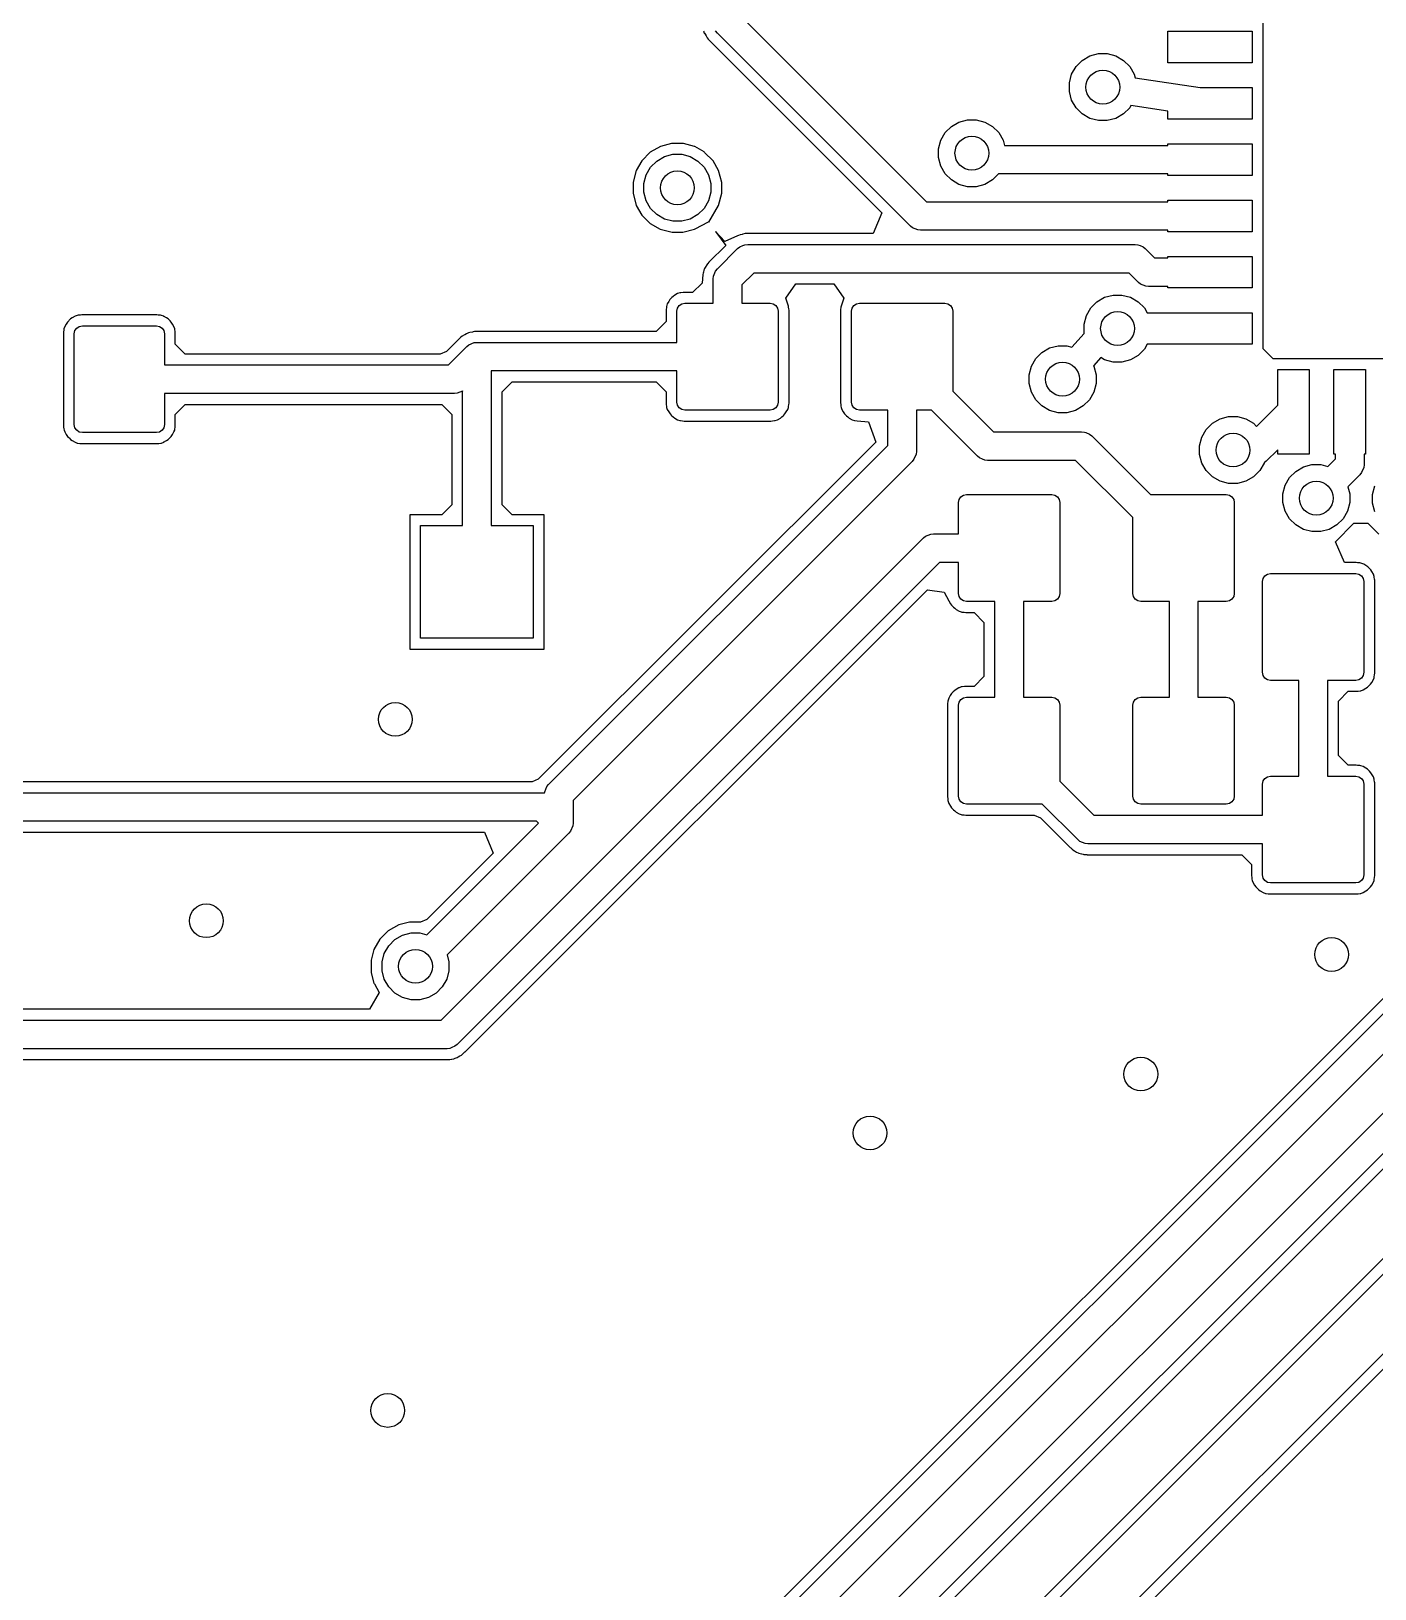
# Model space of a CAD drawing. Header units: inches. Extents: x 3.92 to 7.78, y -6.06 to -2.2.
# Drawn here: x 6.321 to 6.79, y -4.643 to -4.099 of the extents above; entities that cross this region are included whole.
import ezdxf

# ---------------------------------------------------------------- set-up
doc = ezdxf.new("R2010")
doc.units = ezdxf.units.IN
doc.header["$MEASUREMENT"] = 0
doc.layers.add('F.Cu', color=13, linetype='CONTINUOUS', true_color=0xc83434)

msp = doc.modelspace()

# ---------------------------------------------------------------- linework, layer by layer
at = {"layer": 'F.Cu', "linetype": 'CONTINUOUS'}
for p, q in [((6.75126, -4.20988), (6.75126, -4.05563)), ((6.56898, -4.09383), (6.63354, -4.15839)), ((6.55563, -4.0987), (6.55571, -4.0989)), ((6.55571, -4.0989), (6.55575, -4.09909)), ((6.55575, -4.09909), (6.55587, -4.09941)), ((6.55587, -4.09941), (6.55591, -4.09949)), ((6.55591, -4.09949), (6.55618, -4.09984)), ((6.55618, -4.09984), (6.5565, -4.10035)), ((6.5565, -4.10035), (6.55681, -4.10106)), ((6.55681, -4.10106), (6.55685, -4.1011)), ((6.55685, -4.1011), (6.55724, -4.10154)), ((6.55724, -4.10154), (6.55744, -4.10177)), ((6.55744, -4.10177), (6.55756, -4.10193)), ((6.56044, -4.09943), (6.55982, -4.09868)), ((6.62793, -4.16692), (6.56044, -4.09943)), ((6.71791, -4.10984), (6.71791, -4.09882)), ((6.71791, -4.09882), (6.74744, -4.09882)), ((6.74744, -4.09882), (6.74744, -4.10984)), ((6.55756, -4.10193), (6.61787, -4.16228)), ((6.69068, -4.10743), (6.69366, -4.10663)), ((6.69366, -4.10663), (6.69674, -4.10663)), ((6.69674, -4.10663), (6.69972, -4.10743)), ((6.68428, -4.11382), (6.68583, -4.11115)), ((6.68583, -4.11115), (6.68801, -4.10897)), ((6.68801, -4.10897), (6.69068, -4.10743)), ((6.69972, -4.10743), (6.70239, -4.10897)), ((6.70239, -4.10897), (6.70457, -4.11115)), ((6.70457, -4.11115), (6.70611, -4.11382)), ((6.74744, -4.10984), (6.71791, -4.10984)), ((6.68349, -4.1168), (6.68428, -4.11382)), ((6.68349, -4.11988), (6.68349, -4.1168)), ((6.70611, -4.11382), (6.70644, -4.11506)), ((6.70644, -4.11506), (6.72915, -4.1185)), ((6.68428, -4.12286), (6.68349, -4.11988)), ((6.68583, -4.12553), (6.68428, -4.12286)), ((6.72915, -4.1185), (6.74744, -4.1185)), ((6.74744, -4.1185), (6.74744, -4.12953)), ((6.68801, -4.12771), (6.68583, -4.12553)), ((6.69068, -4.12925), (6.68801, -4.12771)), ((6.70239, -4.12771), (6.69972, -4.12925)), ((6.70457, -4.12553), (6.70239, -4.12771)), ((6.70499, -4.1248), (6.70457, -4.12553)), ((6.71791, -4.12676), (6.70499, -4.1248)), ((6.71791, -4.12953), (6.71791, -4.12676)), ((6.6385, -4.13692), (6.64004, -4.13425)), ((6.64004, -4.13425), (6.64222, -4.13207)), ((6.64222, -4.13207), (6.64489, -4.13053)), ((6.64489, -4.13053), (6.64787, -4.12973)), ((6.64787, -4.12973), (6.65095, -4.12973)), ((6.65095, -4.12973), (6.65393, -4.13053)), ((6.65393, -4.13053), (6.6566, -4.13207)), ((6.6566, -4.13207), (6.65878, -4.13425)), ((6.65878, -4.13425), (6.66032, -4.13692)), ((6.69366, -4.13005), (6.69068, -4.12925)), ((6.69674, -4.13005), (6.69366, -4.13005)), ((6.69972, -4.12925), (6.69674, -4.13005)), ((6.74744, -4.12953), (6.71791, -4.12953)), ((6.54055, -4.13906), (6.53697, -4.1411)), ((6.54437, -4.13807), (6.54055, -4.13906)), ((6.54854, -4.13807), (6.54437, -4.13807)), ((6.55248, -4.13909), (6.54854, -4.13807)), ((6.55252, -4.13909), (6.55248, -4.13909)), ((6.55579, -4.14102), (6.55252, -4.13909)), ((6.6377, -4.1399), (6.6385, -4.13692)), ((6.6377, -4.14298), (6.6377, -4.1399)), ((6.66032, -4.13692), (6.6608, -4.1387)), ((6.6608, -4.1387), (6.71041, -4.1387)), ((6.71041, -4.1387), (6.71791, -4.1387)), ((6.71791, -4.1387), (6.71791, -4.13819)), ((6.71791, -4.13819), (6.74744, -4.13819)), ((6.74744, -4.13819), (6.74744, -4.14921)), ((6.53398, -4.14413), (6.53205, -4.14748)), ((6.53402, -4.14406), (6.53398, -4.14413)), ((6.53697, -4.1411), (6.53402, -4.14406)), ((6.53708, -4.14635), (6.53926, -4.14417)), ((6.53926, -4.14417), (6.54193, -4.14263)), ((6.54193, -4.14263), (6.54491, -4.14183)), ((6.54491, -4.14183), (6.54799, -4.14183)), ((6.54799, -4.14183), (6.55097, -4.14263)), ((6.55097, -4.14263), (6.55364, -4.14417)), ((6.55364, -4.14417), (6.55582, -4.14635)), ((6.55598, -4.14118), (6.55579, -4.14102)), ((6.55894, -4.14406), (6.55598, -4.14118)), ((6.55898, -4.14413), (6.55894, -4.14406)), ((6.56087, -4.14744), (6.55898, -4.14413)), ((6.6385, -4.14596), (6.6377, -4.14298)), ((6.53205, -4.14748), (6.53094, -4.15157)), ((6.53474, -4.152), (6.53554, -4.14902)), ((6.53554, -4.14902), (6.53708, -4.14635)), ((6.55582, -4.14635), (6.55736, -4.14902)), ((6.55736, -4.14902), (6.55816, -4.152)), ((6.56087, -4.14748), (6.56087, -4.14744)), ((6.56197, -4.15165), (6.56087, -4.14748)), ((6.64004, -4.14863), (6.6385, -4.14596)), ((6.64222, -4.15081), (6.64004, -4.14863)), ((6.64489, -4.15235), (6.64222, -4.15081)), ((6.6566, -4.15081), (6.65393, -4.15235)), ((6.65871, -4.1487), (6.6566, -4.15081)), ((6.71041, -4.1487), (6.65871, -4.1487)), ((6.71791, -4.1487), (6.71041, -4.1487)), ((6.71791, -4.14921), (6.71791, -4.1487)), ((6.74744, -4.14921), (6.71791, -4.14921)), ((6.53094, -4.15157), (6.53094, -4.15551)), ((6.53094, -4.15551), (6.53205, -4.15965)), ((6.53474, -4.15508), (6.53474, -4.152)), ((6.53554, -4.15806), (6.53474, -4.15508)), ((6.55816, -4.15508), (6.55736, -4.15806)), ((6.55816, -4.152), (6.55816, -4.15508)), ((6.56083, -4.15969), (6.56197, -4.15547)), ((6.56197, -4.15547), (6.56197, -4.15165)), ((6.64787, -4.15315), (6.64489, -4.15235)), ((6.65095, -4.15315), (6.64787, -4.15315)), ((6.65393, -4.15235), (6.65095, -4.15315)), ((6.53205, -4.15965), (6.53209, -4.15969)), ((6.53209, -4.15969), (6.53406, -4.16307)), ((6.53708, -4.16073), (6.53554, -4.15806)), ((6.53926, -4.16291), (6.53708, -4.16073)), ((6.55582, -4.16073), (6.55364, -4.16291)), ((6.55736, -4.15806), (6.55582, -4.16073)), ((6.55744, -4.16559), (6.56083, -4.15969)), ((6.63354, -4.15839), (6.71041, -4.15839)), ((6.71041, -4.15839), (6.71791, -4.15839)), ((6.71791, -4.15839), (6.71791, -4.15787)), ((6.71791, -4.15787), (6.74744, -4.15787)), ((6.74744, -4.15787), (6.74744, -4.1689)), ((6.53406, -4.16307), (6.53697, -4.16598)), ((6.53697, -4.16598), (6.54043, -4.16795)), ((6.54193, -4.16446), (6.53926, -4.16291)), ((6.54491, -4.16525), (6.54193, -4.16446)), ((6.54799, -4.16525), (6.54491, -4.16525)), ((6.55097, -4.16446), (6.54799, -4.16525)), ((6.55364, -4.16291), (6.55097, -4.16446)), ((6.55272, -4.16787), (6.55728, -4.16539)), ((6.55728, -4.16539), (6.55744, -4.16559)), ((6.61787, -4.16228), (6.61484, -4.16957)), ((6.62869, -4.16754), (6.62793, -4.16692)), ((6.54043, -4.16795), (6.54457, -4.16906)), ((6.54457, -4.16906), (6.54835, -4.16906)), ((6.54835, -4.16906), (6.55248, -4.16795)), ((6.55248, -4.16795), (6.55272, -4.16787)), ((6.56303, -4.17232), (6.5598, -4.16882)), ((6.5598, -4.16882), (6.56339, -4.17366)), ((6.56744, -4.17028), (6.56303, -4.17232)), ((6.5678, -4.1702), (6.56744, -4.17028)), ((6.56835, -4.16996), (6.5678, -4.1702)), ((6.56906, -4.16984), (6.56835, -4.16996)), ((6.56933, -4.16976), (6.56906, -4.16984)), ((6.57012, -4.16957), (6.56933, -4.16976)), ((6.61484, -4.16957), (6.57012, -4.16957)), ((6.63049, -4.16829), (6.62869, -4.16754)), ((6.63146, -4.16839), (6.63049, -4.16829)), ((6.63049, -4.16829), (6.63049, -4.16829)), ((6.71041, -4.16839), (6.63146, -4.16839)), ((6.71791, -4.16839), (6.71041, -4.16839)), ((6.71791, -4.1689), (6.71791, -4.16839)), ((6.74744, -4.1689), (6.71791, -4.1689)), ((6.56339, -4.17366), (6.5574, -4.17953)), ((6.56044, -4.18189), (6.56752, -4.17481)), ((6.56752, -4.17481), (6.56827, -4.17419)), ((6.56827, -4.17419), (6.56933, -4.17375)), ((6.56827, -4.17419), (6.56827, -4.17419)), ((6.56933, -4.17375), (6.57008, -4.17344)), ((6.57008, -4.17344), (6.57105, -4.17335)), ((6.57008, -4.17344), (6.57008, -4.17344)), ((6.57105, -4.17335), (6.70646, -4.17335)), ((6.70646, -4.17335), (6.70743, -4.17344)), ((6.70743, -4.17344), (6.70743, -4.17344)), ((6.70743, -4.17344), (6.70818, -4.17375)), ((6.70818, -4.17375), (6.70923, -4.17419)), ((6.70923, -4.17419), (6.70923, -4.17419)), ((6.70923, -4.17419), (6.70999, -4.17481)), ((6.70999, -4.17481), (6.71325, -4.17807)), ((6.71325, -4.17807), (6.71791, -4.17807)), ((6.71791, -4.17807), (6.71791, -4.17756)), ((6.71791, -4.17756), (6.74744, -4.17756)), ((6.74744, -4.17756), (6.74744, -4.18858)), ((6.55547, -4.18343), (6.55531, -4.1839)), ((6.55555, -4.18303), (6.55547, -4.18343)), ((6.55567, -4.18236), (6.55555, -4.18303)), ((6.55583, -4.18209), (6.55567, -4.18236)), ((6.55598, -4.18177), (6.55583, -4.18209)), ((6.55614, -4.18138), (6.55598, -4.18177)), ((6.55673, -4.18047), (6.55614, -4.18138)), ((6.55693, -4.18016), (6.55673, -4.18047)), ((6.55705, -4.17996), (6.55693, -4.18016)), ((6.5574, -4.17953), (6.55705, -4.17996)), ((6.55907, -4.18445), (6.55982, -4.18264)), ((6.55982, -4.18264), (6.56044, -4.18189)), ((6.55982, -4.18264), (6.55982, -4.18264)), ((6.57312, -4.18335), (6.56898, -4.18749)), ((6.70439, -4.18335), (6.57312, -4.18335)), ((6.70765, -4.18661), (6.70439, -4.18335)), ((6.55516, -4.18685), (6.55173, -4.19012)), ((6.55531, -4.1839), (6.55516, -4.18685)), ((6.55898, -4.18542), (6.55907, -4.18445)), ((6.55898, -4.1939), (6.55898, -4.18542)), ((6.56898, -4.18749), (6.56898, -4.1939)), ((6.58433, -4.19209), (6.58787, -4.18717)), ((6.58787, -4.18717), (6.6011, -4.18717)), ((6.6011, -4.18717), (6.60465, -4.19209)), ((6.7084, -4.18723), (6.70765, -4.18661)), ((6.71021, -4.18797), (6.7084, -4.18723)), ((6.71118, -4.18807), (6.71021, -4.18797)), ((6.71021, -4.18797), (6.71021, -4.18797)), ((6.71791, -4.18807), (6.71118, -4.18807)), ((6.71791, -4.18858), (6.71791, -4.18807)), ((6.74744, -4.18858), (6.71791, -4.18858)), ((6.54291, -4.19417), (6.54264, -4.195)), ((6.54343, -4.19331), (6.54291, -4.19417)), ((6.54386, -4.19264), (6.54343, -4.19331)), ((6.54429, -4.19217), (6.54386, -4.19264)), ((6.54453, -4.19193), (6.54429, -4.19217)), ((6.54496, -4.19154), (6.54453, -4.19193)), ((6.54551, -4.19114), (6.54496, -4.19154)), ((6.54654, -4.19055), (6.54551, -4.19114)), ((6.54728, -4.19028), (6.54654, -4.19055)), ((6.54708, -4.19472), (6.54799, -4.19411)), ((6.5476, -4.19024), (6.54728, -4.19028)), ((6.54843, -4.19016), (6.5476, -4.19024)), ((6.54799, -4.19411), (6.54906, -4.1939)), ((6.5489, -4.19012), (6.54843, -4.19016)), ((6.55173, -4.19012), (6.5489, -4.19012)), ((6.54906, -4.1939), (6.55898, -4.1939)), ((6.56898, -4.1939), (6.57889, -4.1939)), ((6.57889, -4.1939), (6.57996, -4.19411)), ((6.57996, -4.19411), (6.58087, -4.19472)), ((6.58531, -4.19496), (6.58433, -4.19209)), ((6.60465, -4.19209), (6.60366, -4.19496)), ((6.6081, -4.19472), (6.60901, -4.19411)), ((6.60901, -4.19411), (6.61009, -4.1939)), ((6.61009, -4.1939), (6.63991, -4.1939)), ((6.63991, -4.1939), (6.64099, -4.19411)), ((6.64099, -4.19411), (6.6419, -4.19472)), ((6.69096, -4.19557), (6.69314, -4.19339)), ((6.69314, -4.19339), (6.69581, -4.19184)), ((6.69581, -4.19184), (6.69879, -4.19105)), ((6.69879, -4.19105), (6.70188, -4.19105)), ((6.70188, -4.19105), (6.70485, -4.19184)), ((6.70485, -4.19184), (6.70752, -4.19339)), ((6.70752, -4.19339), (6.7097, -4.19557)), ((6.33386, -4.19984), (6.33366, -4.20004)), ((6.33433, -4.19941), (6.33386, -4.19984)), ((6.33488, -4.19902), (6.33433, -4.19941)), ((6.33591, -4.19843), (6.33488, -4.19902)), ((6.33665, -4.19815), (6.33591, -4.19843)), ((6.33697, -4.19811), (6.33665, -4.19815)), ((6.3378, -4.19803), (6.33697, -4.19811)), ((6.33827, -4.19799), (6.3378, -4.19803)), ((6.36449, -4.19799), (6.33827, -4.19799)), ((6.36496, -4.19803), (6.36449, -4.19799)), ((6.36579, -4.19811), (6.36496, -4.19803)), ((6.3661, -4.19815), (6.36579, -4.19811)), ((6.36689, -4.19843), (6.3661, -4.19815)), ((6.36787, -4.19902), (6.36685, -4.19843)), ((6.36685, -4.19843), (6.36689, -4.19843)), ((6.36843, -4.19941), (6.36787, -4.19902)), ((6.3689, -4.19984), (6.36843, -4.19941)), ((6.36909, -4.20004), (6.3689, -4.19984)), ((6.5426, -4.19524), (6.54248, -4.19622)), ((6.54248, -4.19622), (6.54248, -4.20035)), ((6.54264, -4.195), (6.5426, -4.19524)), ((6.54626, -4.1967), (6.54647, -4.19563)), ((6.54626, -4.2076), (6.54626, -4.1967)), ((6.54647, -4.19563), (6.54708, -4.19472)), ((6.58087, -4.19472), (6.58148, -4.19563)), ((6.58148, -4.19563), (6.58169, -4.1967)), ((6.58169, -4.1967), (6.58169, -4.2285)), ((6.58535, -4.19524), (6.58531, -4.19496)), ((6.58543, -4.19587), (6.58535, -4.19524)), ((6.58551, -4.1963), (6.58543, -4.19587)), ((6.58551, -4.22886), (6.58551, -4.1963)), ((6.60362, -4.19524), (6.6035, -4.19622)), ((6.6035, -4.19622), (6.6035, -4.22866)), ((6.60366, -4.19496), (6.60362, -4.19524)), ((6.60728, -4.1967), (6.6075, -4.19563)), ((6.60728, -4.2285), (6.60728, -4.1967)), ((6.6075, -4.19563), (6.6081, -4.19472)), ((6.6419, -4.19472), (6.6425, -4.19563)), ((6.6425, -4.19563), (6.64272, -4.1967)), ((6.64272, -4.1967), (6.64272, -4.22462)), ((6.68862, -4.20121), (6.68942, -4.19824)), ((6.68942, -4.19824), (6.69096, -4.19557)), ((6.7097, -4.19557), (6.71067, -4.19724)), ((6.71067, -4.19724), (6.73268, -4.19724)), ((6.73268, -4.19724), (6.74744, -4.19724)), ((6.74744, -4.19724), (6.74744, -4.20827)), ((6.33197, -4.20311), (6.33185, -4.20409)), ((6.33185, -4.20409), (6.33185, -4.23654)), ((6.33201, -4.20287), (6.33197, -4.20311)), ((6.33228, -4.20205), (6.33201, -4.20287)), ((6.33276, -4.20122), (6.33228, -4.20205)), ((6.33323, -4.20051), (6.33276, -4.20122)), ((6.33366, -4.20004), (6.33323, -4.20051)), ((6.33563, -4.20457), (6.33584, -4.2035)), ((6.33563, -4.23637), (6.33563, -4.20457)), ((6.33584, -4.2035), (6.33645, -4.20259)), ((6.33645, -4.20259), (6.33736, -4.20199)), ((6.33736, -4.20199), (6.33843, -4.20177)), ((6.33843, -4.20177), (6.36432, -4.20177)), ((6.36432, -4.20177), (6.3654, -4.20199)), ((6.3654, -4.20199), (6.3663, -4.20259)), ((6.3663, -4.20259), (6.36691, -4.2035)), ((6.36691, -4.2035), (6.36713, -4.20457)), ((6.36713, -4.20457), (6.36713, -4.21547)), ((6.36953, -4.20051), (6.36909, -4.20004)), ((6.37, -4.20122), (6.36953, -4.20051)), ((6.37047, -4.20205), (6.37, -4.20122)), ((6.37075, -4.20287), (6.37047, -4.20205)), ((6.37079, -4.20311), (6.37075, -4.20287)), ((6.37087, -4.20374), (6.37079, -4.20311)), ((6.37094, -4.20417), (6.37087, -4.20374)), ((6.37094, -4.20823), (6.37094, -4.20417)), ((6.47146, -4.20528), (6.47118, -4.20547)), ((6.47157, -4.2052), (6.47146, -4.20528)), ((6.4722, -4.20492), (6.47157, -4.2052)), ((6.47268, -4.20461), (6.4722, -4.20492)), ((6.47323, -4.20437), (6.47268, -4.20461)), ((6.47343, -4.20429), (6.47323, -4.20437)), ((6.4739, -4.20409), (6.47343, -4.20429)), ((6.4748, -4.20398), (6.4739, -4.20409)), ((6.47508, -4.2039), (6.4748, -4.20398)), ((6.47547, -4.20382), (6.47508, -4.2039)), ((6.4761, -4.20382), (6.47547, -4.20382)), ((6.47661, -4.20374), (6.4761, -4.20382)), ((6.47669, -4.20378), (6.47661, -4.20374)), ((6.47728, -4.20382), (6.47669, -4.20378)), ((6.53902, -4.20382), (6.47728, -4.20382)), ((6.54248, -4.20035), (6.53902, -4.20382)), ((6.6844, -4.20923), (6.68866, -4.20444)), ((6.68862, -4.2043), (6.68862, -4.20121)), ((6.68866, -4.20444), (6.68862, -4.2043)), ((6.37441, -4.21169), (6.37094, -4.20823)), ((6.47028, -4.20622), (6.46571, -4.21079)), ((6.46643, -4.21547), (6.47284, -4.20906)), ((6.47051, -4.20606), (6.47028, -4.20622)), ((6.47079, -4.20583), (6.47051, -4.20606)), ((6.47118, -4.20547), (6.47079, -4.20583)), ((6.47284, -4.20906), (6.4736, -4.20844)), ((6.4736, -4.20844), (6.4754, -4.20769)), ((6.4754, -4.20769), (6.47638, -4.2076)), ((6.4754, -4.20769), (6.4754, -4.20769)), ((6.47638, -4.2076), (6.53876, -4.2076)), ((6.53876, -4.2076), (6.54626, -4.2076)), ((6.67391, -4.2111), (6.67658, -4.20956)), ((6.67658, -4.20956), (6.67956, -4.20876)), ((6.67956, -4.20876), (6.68264, -4.20876)), ((6.68264, -4.20876), (6.6844, -4.20923)), ((6.7097, -4.20995), (6.70752, -4.21213)), ((6.71067, -4.20827), (6.7097, -4.20995)), ((6.71791, -4.20827), (6.71067, -4.20827)), ((6.74744, -4.20827), (6.71791, -4.20827)), ((6.75472, -4.21335), (6.75126, -4.20988)), ((6.36713, -4.21547), (6.37463, -4.21547)), ((6.46354, -4.21169), (6.37441, -4.21169)), ((6.37463, -4.21547), (6.46643, -4.21547)), ((6.46571, -4.21079), (6.46354, -4.21169)), ((6.66939, -4.21893), (6.67019, -4.21595)), ((6.67019, -4.21595), (6.67173, -4.21328)), ((6.67173, -4.21328), (6.67391, -4.2111)), ((6.69451, -4.21291), (6.69193, -4.21581)), ((6.69193, -4.21581), (6.69201, -4.21595)), ((6.69201, -4.21595), (6.69281, -4.21893)), ((6.69581, -4.21367), (6.69451, -4.21291)), ((6.69879, -4.21447), (6.69581, -4.21367)), ((6.70188, -4.21447), (6.69879, -4.21447)), ((6.70485, -4.21367), (6.70188, -4.21447)), ((6.70752, -4.21213), (6.70485, -4.21367)), ((6.88925, -4.21335), (6.75472, -4.21335)), ((6.53876, -4.2176), (6.48138, -4.2176)), ((6.48138, -4.2176), (6.48138, -4.26415)), ((6.4852, -4.22488), (6.48866, -4.22142)), ((6.48866, -4.22142), (6.53902, -4.22142)), ((6.54626, -4.2176), (6.53876, -4.2176)), ((6.53902, -4.22142), (6.54248, -4.22488)), ((6.54626, -4.2285), (6.54626, -4.2176)), ((6.66939, -4.22201), (6.66939, -4.21893)), ((6.69281, -4.21893), (6.69281, -4.22201)), ((6.7563, -4.22961), (6.7563, -4.21713)), ((6.7563, -4.21713), (6.76732, -4.21713)), ((6.76732, -4.21713), (6.76732, -4.24665)), ((6.77598, -4.24665), (6.77598, -4.21713)), ((6.77598, -4.21713), (6.78701, -4.21713)), ((6.78701, -4.21713), (6.78701, -4.24665)), ((6.37463, -4.22547), (6.36713, -4.22547)), ((6.36713, -4.22547), (6.36713, -4.23637)), ((6.4685, -4.22547), (6.37463, -4.22547)), ((6.46948, -4.22538), (6.4685, -4.22547)), ((6.47041, -4.22499), (6.46948, -4.22538)), ((6.46948, -4.22538), (6.46948, -4.22538)), ((6.47128, -4.22463), (6.47041, -4.22499)), ((6.47138, -4.22455), (6.47128, -4.22463)), ((6.47128, -4.22463), (6.47128, -4.22463)), ((6.47138, -4.26415), (6.47138, -4.22455)), ((6.4852, -4.26441), (6.4852, -4.22488)), ((6.54248, -4.22488), (6.54248, -4.22866)), ((6.64272, -4.22462), (6.65694, -4.23885)), ((6.67019, -4.22499), (6.66939, -4.22201)), ((6.67173, -4.22766), (6.67019, -4.22499)), ((6.69201, -4.22499), (6.69047, -4.22766)), ((6.69281, -4.22201), (6.69201, -4.22499)), ((6.37094, -4.23276), (6.37441, -4.22929)), ((6.37441, -4.22929), (6.46413, -4.22929)), ((6.46413, -4.22929), (6.4676, -4.23276)), ((6.54248, -4.22866), (6.54252, -4.22941)), ((6.54252, -4.22941), (6.5426, -4.22996)), ((6.5426, -4.22996), (6.54268, -4.23039)), ((6.54268, -4.23039), (6.54291, -4.23102)), ((6.54291, -4.23102), (6.54343, -4.23193)), ((6.54343, -4.23193), (6.5439, -4.2326)), ((6.54647, -4.22957), (6.54626, -4.2285)), ((6.54708, -4.23048), (6.54647, -4.22957)), ((6.54799, -4.23109), (6.54708, -4.23048)), ((6.54906, -4.2313), (6.54799, -4.23109)), ((6.57889, -4.2313), (6.54906, -4.2313)), ((6.57996, -4.23109), (6.57889, -4.2313)), ((6.58087, -4.23048), (6.57996, -4.23109)), ((6.58148, -4.22957), (6.58087, -4.23048)), ((6.58169, -4.2285), (6.58148, -4.22957)), ((6.58406, -4.2326), (6.58453, -4.23193)), ((6.58453, -4.23193), (6.58504, -4.23102)), ((6.58504, -4.23102), (6.58528, -4.23039)), ((6.58528, -4.23039), (6.58535, -4.23004)), ((6.58535, -4.23004), (6.58543, -4.22933)), ((6.58543, -4.22933), (6.58551, -4.22886)), ((6.6035, -4.22866), (6.60354, -4.22941)), ((6.60354, -4.22941), (6.60362, -4.22996)), ((6.60362, -4.22996), (6.6037, -4.23039)), ((6.6037, -4.23039), (6.60394, -4.23102)), ((6.60394, -4.23102), (6.60445, -4.23193)), ((6.60445, -4.23193), (6.60492, -4.2326)), ((6.6075, -4.22957), (6.60728, -4.2285)), ((6.6081, -4.23048), (6.6075, -4.22957)), ((6.60901, -4.23109), (6.6081, -4.23048)), ((6.61009, -4.2313), (6.60901, -4.23109)), ((6.62, -4.2313), (6.61009, -4.2313)), ((6.62, -4.24363), (6.62, -4.2313)), ((6.63525, -4.2313), (6.63, -4.2313)), ((6.63, -4.2313), (6.63, -4.2457)), ((6.65134, -4.24739), (6.63525, -4.2313)), ((6.67391, -4.22984), (6.67173, -4.22766)), ((6.67658, -4.23138), (6.67391, -4.22984)), ((6.67956, -4.23218), (6.67658, -4.23138)), ((6.68264, -4.23218), (6.67956, -4.23218)), ((6.68562, -4.23138), (6.68264, -4.23218)), ((6.68829, -4.22984), (6.68562, -4.23138)), ((6.69047, -4.22766), (6.68829, -4.22984)), ((6.74895, -4.23696), (6.7563, -4.22961)), ((6.33185, -4.23654), (6.33189, -4.23728)), ((6.33189, -4.23728), (6.33197, -4.23783)), ((6.33197, -4.23783), (6.33205, -4.23827)), ((6.33584, -4.23744), (6.33563, -4.23637)), ((6.33645, -4.23835), (6.33584, -4.23744)), ((6.36691, -4.23744), (6.3663, -4.23835)), ((6.36713, -4.23637), (6.36691, -4.23744)), ((6.37071, -4.23827), (6.37079, -4.23791)), ((6.37079, -4.23791), (6.37087, -4.2372)), ((6.37087, -4.2372), (6.37094, -4.23669)), ((6.37094, -4.23669), (6.37094, -4.23276)), ((6.4676, -4.23276), (6.4676, -4.26441)), ((6.5439, -4.2326), (6.54429, -4.23303)), ((6.54429, -4.23303), (6.54453, -4.23327)), ((6.54453, -4.23327), (6.54496, -4.23366)), ((6.54496, -4.23366), (6.54551, -4.23406)), ((6.54551, -4.23406), (6.54654, -4.23465)), ((6.54654, -4.23465), (6.54728, -4.23492)), ((6.54728, -4.23492), (6.54752, -4.23496)), ((6.54752, -4.23496), (6.54823, -4.23504)), ((6.54823, -4.23504), (6.54886, -4.23512)), ((6.54886, -4.23512), (6.57909, -4.23512)), ((6.57909, -4.23512), (6.57972, -4.23504)), ((6.57972, -4.23504), (6.58043, -4.23496)), ((6.58043, -4.23496), (6.58067, -4.23492)), ((6.58067, -4.23492), (6.58146, -4.23465)), ((6.58142, -4.23465), (6.58244, -4.23406)), ((6.58146, -4.23465), (6.58142, -4.23465)), ((6.58244, -4.23406), (6.58299, -4.23366)), ((6.58299, -4.23366), (6.58343, -4.23327)), ((6.58343, -4.23327), (6.58366, -4.23303)), ((6.58366, -4.23303), (6.58406, -4.2326)), ((6.60492, -4.2326), (6.60531, -4.23303)), ((6.60531, -4.23303), (6.60555, -4.23327)), ((6.60555, -4.23327), (6.60598, -4.23366)), ((6.60598, -4.23366), (6.60654, -4.23406)), ((6.60654, -4.23406), (6.60756, -4.23465)), ((6.60756, -4.23465), (6.60831, -4.23492)), ((6.60831, -4.23492), (6.60854, -4.23496)), ((6.60854, -4.23496), (6.60925, -4.23504)), ((6.60925, -4.23504), (6.60925, -4.23508)), ((6.60925, -4.23508), (6.61323, -4.23535)), ((6.61323, -4.23535), (6.61583, -4.24244)), ((6.73132, -4.23807), (6.7335, -4.23589)), ((6.7335, -4.23589), (6.73617, -4.23435)), ((6.73617, -4.23435), (6.73915, -4.23355)), ((6.73915, -4.23355), (6.74223, -4.23355)), ((6.74223, -4.23355), (6.74521, -4.23435)), ((6.74521, -4.23435), (6.74788, -4.23589)), ((6.74788, -4.23589), (6.74895, -4.23696)), ((6.33205, -4.23827), (6.33228, -4.2389)), ((6.33228, -4.2389), (6.33283, -4.23984)), ((6.33283, -4.23984), (6.33327, -4.24047)), ((6.33327, -4.24047), (6.33366, -4.24091)), ((6.33366, -4.24091), (6.3339, -4.24114)), ((6.3339, -4.24114), (6.33433, -4.24154)), ((6.33433, -4.24154), (6.33488, -4.24193)), ((6.33488, -4.24193), (6.33591, -4.24252)), ((6.33591, -4.24252), (6.33665, -4.2428)), ((6.33736, -4.23896), (6.33645, -4.23835)), ((6.33665, -4.2428), (6.33689, -4.24283)), ((6.33689, -4.24283), (6.3376, -4.24291)), ((6.33843, -4.23917), (6.33736, -4.23896)), ((6.3376, -4.24291), (6.33823, -4.24299)), ((6.33823, -4.24299), (6.36453, -4.24299)), ((6.36432, -4.23917), (6.33843, -4.23917)), ((6.3654, -4.23896), (6.36432, -4.23917)), ((6.36453, -4.24299), (6.36516, -4.24291)), ((6.36516, -4.24291), (6.36587, -4.24283)), ((6.3663, -4.23835), (6.3654, -4.23896)), ((6.36587, -4.24283), (6.3661, -4.2428)), ((6.3661, -4.2428), (6.36689, -4.24252)), ((6.36685, -4.24252), (6.36787, -4.24193)), ((6.36689, -4.24252), (6.36685, -4.24252)), ((6.36787, -4.24193), (6.36843, -4.24154)), ((6.36843, -4.24154), (6.36886, -4.24114)), ((6.36886, -4.24114), (6.36909, -4.24091)), ((6.36909, -4.24091), (6.36949, -4.24047)), ((6.36949, -4.24047), (6.36992, -4.23984)), ((6.36992, -4.23984), (6.37047, -4.2389)), ((6.37047, -4.2389), (6.37071, -4.23827)), ((6.61583, -4.24244), (6.4978, -4.36039)), ((6.65694, -4.23885), (6.68775, -4.23885)), ((6.68775, -4.23885), (6.68872, -4.23895)), ((6.68872, -4.23895), (6.68872, -4.23895)), ((6.68872, -4.23895), (6.68927, -4.23917)), ((6.68927, -4.23917), (6.69053, -4.23969)), ((6.69053, -4.23969), (6.69053, -4.23969)), ((6.69053, -4.23969), (6.69128, -4.24031)), ((6.69128, -4.24031), (6.7118, -4.26083)), ((6.72898, -4.24372), (6.72978, -4.24074)), ((6.72978, -4.24074), (6.73132, -4.23807)), ((6.50143, -4.36219), (6.62, -4.24363)), ((6.62916, -4.24847), (6.62854, -4.24923)), ((6.6299, -4.24667), (6.62916, -4.24847)), ((6.62916, -4.24847), (6.62916, -4.24847)), ((6.63, -4.2457), (6.6299, -4.24667)), ((6.6521, -4.24801), (6.65134, -4.24739)), ((6.65306, -4.24841), (6.6521, -4.24801)), ((6.6521, -4.24801), (6.6521, -4.24801)), ((6.6521, -4.24801), (6.6521, -4.24801)), ((6.6521, -4.24801), (6.6521, -4.24801)), ((6.6539, -4.24875), (6.65306, -4.24841)), ((6.65487, -4.24885), (6.6539, -4.24875)), ((6.6539, -4.24875), (6.6539, -4.24875)), ((6.6539, -4.24875), (6.6539, -4.24875)), ((6.6539, -4.24875), (6.6539, -4.24875)), ((6.68568, -4.24885), (6.65487, -4.24885)), ((6.70571, -4.26888), (6.68568, -4.24885)), ((6.72898, -4.24681), (6.72898, -4.24372)), ((6.72978, -4.24978), (6.72898, -4.24681)), ((6.7563, -4.2452), (6.75233, -4.24916)), ((6.7563, -4.24665), (6.7563, -4.2452)), ((6.76732, -4.24665), (6.7563, -4.24665)), ((6.77378, -4.25101), (6.7765, -4.2483)), ((6.7765, -4.24665), (6.77598, -4.24665)), ((6.7765, -4.2483), (6.7765, -4.24665)), ((6.78701, -4.24665), (6.7865, -4.24665)), ((6.7865, -4.24665), (6.7865, -4.25037)), ((6.62854, -4.24923), (6.50997, -4.3678)), ((6.73132, -4.25245), (6.72978, -4.24978)), ((6.7335, -4.25463), (6.73132, -4.25245)), ((6.75006, -4.25245), (6.74788, -4.25463)), ((6.7516, -4.24978), (6.75006, -4.25245)), ((6.75161, -4.24976), (6.7516, -4.24978)), ((6.75233, -4.24916), (6.75161, -4.24976)), ((6.76043, -4.25488), (6.76261, -4.2527)), ((6.76261, -4.2527), (6.76528, -4.25115)), ((6.76528, -4.25115), (6.76826, -4.25036)), ((6.76826, -4.25036), (6.77134, -4.25036)), ((6.77134, -4.25036), (6.77378, -4.25101)), ((6.78503, -4.25391), (6.78085, -4.25808)), ((6.78565, -4.25315), (6.78503, -4.25391)), ((6.7864, -4.25135), (6.78565, -4.25315)), ((6.7865, -4.25037), (6.7864, -4.25135)), ((6.7864, -4.25135), (6.7864, -4.25135)), ((6.73617, -4.25618), (6.7335, -4.25463)), ((6.73915, -4.25697), (6.73617, -4.25618)), ((6.74223, -4.25697), (6.73915, -4.25697)), ((6.74521, -4.25618), (6.74223, -4.25697)), ((6.74788, -4.25463), (6.74521, -4.25618)), ((6.75809, -4.26053), (6.75889, -4.25755)), ((6.75889, -4.25755), (6.76043, -4.25488)), ((6.78085, -4.25808), (6.78151, -4.26053)), ((6.7895, -4.26075), (6.7903, -4.25778)), ((6.4676, -4.26441), (6.46413, -4.26787)), ((6.47138, -4.27165), (6.47138, -4.26415)), ((6.48138, -4.26415), (6.48138, -4.27165)), ((6.48866, -4.26787), (6.4852, -4.26441)), ((6.64469, -4.26363), (6.6449, -4.26256)), ((6.64469, -4.27453), (6.64469, -4.26363)), ((6.6449, -4.26256), (6.64551, -4.26165)), ((6.64551, -4.26165), (6.64642, -4.26104)), ((6.64642, -4.26104), (6.64749, -4.26083)), ((6.64749, -4.26083), (6.67731, -4.26083)), ((6.67731, -4.26083), (6.67839, -4.26104)), ((6.67839, -4.26104), (6.6793, -4.26165)), ((6.6793, -4.26165), (6.6799, -4.26256)), ((6.6799, -4.26256), (6.68012, -4.26363)), ((6.68012, -4.26363), (6.68012, -4.29543)), ((6.7118, -4.26083), (6.73834, -4.26083)), ((6.73834, -4.26083), (6.73941, -4.26104)), ((6.73941, -4.26104), (6.74032, -4.26165)), ((6.74032, -4.26165), (6.74093, -4.26256)), ((6.74093, -4.26256), (6.74114, -4.26363)), ((6.74114, -4.26363), (6.74114, -4.29543)), ((6.75809, -4.26361), (6.75809, -4.26053)), ((6.75889, -4.26659), (6.75809, -4.26361)), ((6.78151, -4.26361), (6.78071, -4.26659)), ((6.78151, -4.26053), (6.78151, -4.26361)), ((6.7895, -4.26384), (6.7895, -4.26075)), ((6.7903, -4.26682), (6.7895, -4.26384)), ((6.46413, -4.26787), (6.45291, -4.26787)), ((6.45291, -4.26787), (6.45291, -4.31484)), ((6.49988, -4.26787), (6.48866, -4.26787)), ((6.49988, -4.31484), (6.49988, -4.26787)), ((6.70571, -4.29543), (6.70571, -4.26888)), ((6.76043, -4.26926), (6.75889, -4.26659)), ((6.76261, -4.27144), (6.76043, -4.26926)), ((6.77917, -4.26926), (6.77699, -4.27144)), ((6.78071, -4.26659), (6.77917, -4.26926)), ((6.45669, -4.31102), (6.45669, -4.27165)), ((6.45669, -4.27165), (6.47138, -4.27165)), ((6.46385, -4.44461), (6.63246, -4.27599)), ((6.48138, -4.27165), (6.49606, -4.27165)), ((6.49606, -4.27165), (6.49606, -4.31102)), ((6.63246, -4.27599), (6.63322, -4.27537)), ((6.63322, -4.27537), (6.63502, -4.27462)), ((6.63502, -4.27462), (6.636, -4.27453)), ((6.63502, -4.27462), (6.63502, -4.27462)), ((6.636, -4.27453), (6.64469, -4.27453)), ((6.76528, -4.27298), (6.76261, -4.27144)), ((6.76826, -4.27378), (6.76528, -4.27298)), ((6.77134, -4.27378), (6.76826, -4.27378)), ((6.77432, -4.27298), (6.77134, -4.27378)), ((6.77699, -4.27144), (6.77432, -4.27298)), ((6.77657, -4.27736), (6.78295, -4.27087)), ((6.78295, -4.27087), (6.78787, -4.27087)), ((6.78787, -4.27087), (6.79165, -4.27465)), ((6.77961, -4.28461), (6.77657, -4.27736)), ((6.63807, -4.28453), (6.46945, -4.45314)), ((6.64469, -4.28453), (6.63807, -4.28453)), ((6.64469, -4.29543), (6.64469, -4.28453)), ((6.78378, -4.28461), (6.77961, -4.28461)), ((6.78425, -4.28465), (6.78378, -4.28461)), ((6.78508, -4.28472), (6.78425, -4.28465)), ((6.78638, -4.28516), (6.78508, -4.28472)), ((6.78783, -4.2861), (6.78638, -4.28516)), ((6.78839, -4.28665), (6.78783, -4.2861)), ((6.78882, -4.28713), (6.78839, -4.28665)), ((6.75098, -4.29119), (6.7512, -4.29012)), ((6.75098, -4.32298), (6.75098, -4.29119)), ((6.7512, -4.29012), (6.75181, -4.28921)), ((6.75181, -4.28921), (6.75271, -4.2886)), ((6.75271, -4.2886), (6.75379, -4.28839)), ((6.75379, -4.28839), (6.78361, -4.28839)), ((6.78361, -4.28839), (6.78469, -4.2886)), ((6.78469, -4.2886), (6.7856, -4.28921)), ((6.7856, -4.28921), (6.7862, -4.29012)), ((6.7862, -4.29012), (6.78642, -4.29119)), ((6.78642, -4.29119), (6.78642, -4.32298)), ((6.78925, -4.28776), (6.78882, -4.28713)), ((6.78976, -4.28866), (6.78925, -4.28776)), ((6.79004, -4.28945), (6.78976, -4.28866)), ((6.79008, -4.28972), (6.79004, -4.28945)), ((6.79016, -4.29035), (6.79008, -4.28972)), ((6.79024, -4.29079), (6.79016, -4.29035)), ((6.79024, -4.32323), (6.79024, -4.29079)), ((6.47228, -4.45567), (6.63386, -4.29413)), ((6.63386, -4.29413), (6.63972, -4.295)), ((6.63972, -4.295), (6.64134, -4.29795)), ((6.6449, -4.2965), (6.64469, -4.29543)), ((6.64551, -4.29741), (6.6449, -4.2965)), ((6.64642, -4.29801), (6.64551, -4.29741)), ((6.6793, -4.29741), (6.67839, -4.29801)), ((6.6799, -4.2965), (6.6793, -4.29741)), ((6.68012, -4.29543), (6.6799, -4.2965)), ((6.70592, -4.2965), (6.70571, -4.29543)), ((6.70653, -4.29741), (6.70592, -4.2965)), ((6.70744, -4.29801), (6.70653, -4.29741)), ((6.74032, -4.29741), (6.73941, -4.29801)), ((6.74093, -4.2965), (6.74032, -4.29741)), ((6.74114, -4.29543), (6.74093, -4.2965)), ((6.64134, -4.29795), (6.64193, -4.29898)), ((6.64193, -4.29898), (6.64232, -4.29953)), ((6.64232, -4.29953), (6.64272, -4.29996)), ((6.64272, -4.29996), (6.64295, -4.3002)), ((6.64295, -4.3002), (6.64339, -4.30059)), ((6.64339, -4.30059), (6.64394, -4.30098)), ((6.64394, -4.30098), (6.64496, -4.30157)), ((6.64496, -4.30157), (6.64571, -4.30185)), ((6.64571, -4.30185), (6.64594, -4.30189)), ((6.64594, -4.30189), (6.64665, -4.30197)), ((6.64749, -4.29823), (6.64642, -4.29801)), ((6.64665, -4.30197), (6.64728, -4.30205)), ((6.64728, -4.30205), (6.65016, -4.30205)), ((6.6574, -4.29823), (6.64749, -4.29823)), ((6.65016, -4.30205), (6.65362, -4.30551)), ((6.6574, -4.30573), (6.6574, -4.29823)), ((6.67731, -4.29823), (6.6674, -4.29823)), ((6.6674, -4.29823), (6.6674, -4.30573)), ((6.67839, -4.29801), (6.67731, -4.29823)), ((6.70851, -4.29823), (6.70744, -4.29801)), ((6.71843, -4.29823), (6.70851, -4.29823)), ((6.71843, -4.30573), (6.71843, -4.29823)), ((6.73834, -4.29823), (6.72843, -4.29823)), ((6.72843, -4.29823), (6.72843, -4.30573)), ((6.73941, -4.29801), (6.73834, -4.29823)), ((6.65362, -4.30551), (6.65362, -4.32445)), ((6.6574, -4.32419), (6.6574, -4.30573)), ((6.6674, -4.30573), (6.6674, -4.32419)), ((6.71843, -4.32419), (6.71843, -4.30573)), ((6.72843, -4.30573), (6.72843, -4.32419)), ((6.49606, -4.31102), (6.45669, -4.31102)), ((6.45291, -4.31484), (6.49988, -4.31484)), ((6.65362, -4.32445), (6.65016, -4.32791)), ((6.6574, -4.33169), (6.6574, -4.32419)), ((6.6674, -4.32419), (6.6674, -4.33169)), ((6.71843, -4.33169), (6.71843, -4.32419)), ((6.72843, -4.32419), (6.72843, -4.33169)), ((6.7512, -4.32406), (6.75098, -4.32298)), ((6.75181, -4.32497), (6.7512, -4.32406)), ((6.75271, -4.32557), (6.75181, -4.32497)), ((6.7856, -4.32497), (6.78469, -4.32557)), ((6.7862, -4.32406), (6.7856, -4.32497)), ((6.78642, -4.32298), (6.7862, -4.32406)), ((6.78976, -4.32551), (6.79, -4.32488)), ((6.79, -4.32488), (6.79008, -4.32453)), ((6.79008, -4.32453), (6.79016, -4.32382)), ((6.79016, -4.32382), (6.79024, -4.32323)), ((6.64228, -4.33043), (6.64185, -4.33106)), ((6.64272, -4.32996), (6.64228, -4.33043)), ((6.64291, -4.32976), (6.64272, -4.32996)), ((6.64339, -4.32933), (6.64291, -4.32976)), ((6.64394, -4.32894), (6.64339, -4.32933)), ((6.64488, -4.32839), (6.64394, -4.32894)), ((6.64492, -4.32835), (6.64488, -4.32839)), ((6.64571, -4.32807), (6.64492, -4.32835)), ((6.64602, -4.32803), (6.64571, -4.32807)), ((6.64685, -4.32795), (6.64602, -4.32803)), ((6.64732, -4.32791), (6.64685, -4.32795)), ((6.65016, -4.32791), (6.64732, -4.32791)), ((6.75379, -4.32579), (6.75271, -4.32557)), ((6.7637, -4.32579), (6.75379, -4.32579)), ((6.7637, -4.33329), (6.7637, -4.32579)), ((6.78361, -4.32579), (6.7737, -4.32579)), ((6.7737, -4.32579), (6.7737, -4.33329)), ((6.77752, -4.33307), (6.78098, -4.32961)), ((6.78098, -4.32961), (6.78382, -4.32961)), ((6.78469, -4.32557), (6.78361, -4.32579)), ((6.78382, -4.32961), (6.78445, -4.32953)), ((6.78445, -4.32953), (6.78516, -4.32945)), ((6.78516, -4.32945), (6.78539, -4.32941)), ((6.78539, -4.32941), (6.78618, -4.32913)), ((6.78614, -4.32913), (6.78717, -4.32854)), ((6.78618, -4.32913), (6.78614, -4.32913)), ((6.78717, -4.32854), (6.78772, -4.32815)), ((6.78772, -4.32815), (6.78815, -4.32776)), ((6.78815, -4.32776), (6.78839, -4.32752)), ((6.78839, -4.32752), (6.78878, -4.32709)), ((6.78878, -4.32709), (6.78917, -4.32654)), ((6.78917, -4.32654), (6.78976, -4.32551)), ((6.64102, -4.33303), (6.64091, -4.33402)), ((6.64091, -4.33402), (6.64091, -4.36646)), ((6.64106, -4.33276), (6.64102, -4.33303)), ((6.64134, -4.33197), (6.64106, -4.33276)), ((6.64185, -4.33106), (6.64134, -4.33197)), ((6.64469, -4.3345), (6.6449, -4.33342)), ((6.64469, -4.36629), (6.64469, -4.3345)), ((6.6449, -4.33342), (6.64551, -4.33251)), ((6.64551, -4.33251), (6.64642, -4.33191)), ((6.64642, -4.33191), (6.64749, -4.33169)), ((6.64749, -4.33169), (6.6574, -4.33169)), ((6.6674, -4.33169), (6.67731, -4.33169)), ((6.67731, -4.33169), (6.67839, -4.33191)), ((6.67839, -4.33191), (6.6793, -4.33251)), ((6.6793, -4.33251), (6.6799, -4.33342)), ((6.6799, -4.33342), (6.68012, -4.3345)), ((6.68012, -4.3345), (6.68012, -4.36104)), ((6.70571, -4.3345), (6.70592, -4.33342)), ((6.70571, -4.36629), (6.70571, -4.3345)), ((6.70592, -4.33342), (6.70653, -4.33251)), ((6.70653, -4.33251), (6.70744, -4.33191)), ((6.70744, -4.33191), (6.70851, -4.33169)), ((6.70851, -4.33169), (6.71843, -4.33169)), ((6.72843, -4.33169), (6.73834, -4.33169)), ((6.73834, -4.33169), (6.73941, -4.33191)), ((6.73941, -4.33191), (6.74032, -4.33251)), ((6.74032, -4.33251), (6.74093, -4.33342)), ((6.74093, -4.33342), (6.74114, -4.3345)), ((6.74114, -4.3345), (6.74114, -4.36629)), ((6.7637, -4.35175), (6.7637, -4.33329)), ((6.7737, -4.33329), (6.7737, -4.35175)), ((6.77752, -4.35201), (6.77752, -4.33307)), ((6.7637, -4.35925), (6.7637, -4.35175)), ((6.7737, -4.35175), (6.7737, -4.35925)), ((6.78098, -4.35547), (6.77752, -4.35201)), ((6.78378, -4.35547), (6.78098, -4.35547)), ((6.78425, -4.35551), (6.78378, -4.35547)), ((6.78508, -4.35559), (6.78425, -4.35551)), ((6.78539, -4.35563), (6.78508, -4.35559)), ((6.78618, -4.35591), (6.78539, -4.35563)), ((6.78717, -4.3565), (6.78614, -4.35591)), ((6.78614, -4.35591), (6.78618, -4.35591)), ((6.78772, -4.35689), (6.78717, -4.3565)), ((6.78815, -4.35728), (6.78772, -4.35689)), ((6.78839, -4.35752), (6.78815, -4.35728)), ((6.7889, -4.35811), (6.78839, -4.35752)), ((6.49563, -4.3613), (6.17756, -4.3613)), ((6.4978, -4.36039), (6.49563, -4.3613)), ((6.50006, -4.36475), (6.50081, -4.36295)), ((6.50081, -4.36295), (6.50143, -4.36219)), ((6.50081, -4.36295), (6.50081, -4.36295)), ((6.68012, -4.36104), (6.69203, -4.37295)), ((6.75098, -4.36206), (6.7512, -4.36098)), ((6.75098, -4.37295), (6.75098, -4.36206)), ((6.7512, -4.36098), (6.75181, -4.36007)), ((6.75181, -4.36007), (6.75271, -4.35947)), ((6.75271, -4.35947), (6.75379, -4.35925)), ((6.75379, -4.35925), (6.7637, -4.35925)), ((6.7737, -4.35925), (6.78361, -4.35925)), ((6.78361, -4.35925), (6.78469, -4.35947)), ((6.78469, -4.35947), (6.7856, -4.36007)), ((6.7856, -4.36007), (6.7862, -4.36098)), ((6.7862, -4.36098), (6.78642, -4.36206)), ((6.78642, -4.36206), (6.78642, -4.39385)), ((6.78937, -4.35882), (6.7889, -4.35811)), ((6.78976, -4.35953), (6.78937, -4.35882)), ((6.79004, -4.36031), (6.78976, -4.35953)), ((6.79008, -4.36059), (6.79004, -4.36031)), ((6.79016, -4.36122), (6.79008, -4.36059)), ((6.79024, -4.36165), (6.79016, -4.36122)), ((6.79024, -4.39406), (6.79024, -4.36165)), ((6.17778, -4.36508), (6.49931, -4.36508)), ((6.49931, -4.36508), (6.50003, -4.36515)), ((6.50003, -4.36515), (6.50006, -4.36475)), ((6.50997, -4.3678), (6.50997, -4.37573)), ((6.64091, -4.36646), (6.64094, -4.3672)), ((6.64094, -4.3672), (6.64102, -4.36776)), ((6.64102, -4.36776), (6.6411, -4.36819)), ((6.6411, -4.36819), (6.64134, -4.36882)), ((6.6449, -4.36736), (6.64469, -4.36629)), ((6.64551, -4.36827), (6.6449, -4.36736)), ((6.64642, -4.36888), (6.64551, -4.36827)), ((6.70592, -4.36736), (6.70571, -4.36629)), ((6.70653, -4.36827), (6.70592, -4.36736)), ((6.70744, -4.36888), (6.70653, -4.36827)), ((6.74032, -4.36827), (6.73941, -4.36888)), ((6.74093, -4.36736), (6.74032, -4.36827)), ((6.74114, -4.36629), (6.74093, -4.36736)), ((6.64134, -4.36882), (6.64193, -4.36984)), ((6.64193, -4.36984), (6.64232, -4.37039)), ((6.64232, -4.37039), (6.64272, -4.37083)), ((6.64272, -4.37083), (6.64295, -4.37106)), ((6.64295, -4.37106), (6.64339, -4.37146)), ((6.64339, -4.37146), (6.64394, -4.37185)), ((6.64394, -4.37185), (6.64496, -4.37244)), ((6.64496, -4.37244), (6.64571, -4.37272)), ((6.64571, -4.37272), (6.64594, -4.37276)), ((6.64594, -4.37276), (6.64665, -4.37283)), ((6.64749, -4.36909), (6.64642, -4.36888)), ((6.64665, -4.37283), (6.64728, -4.37291)), ((6.64728, -4.37291), (6.67118, -4.37291)), ((6.67403, -4.36909), (6.64749, -4.36909)), ((6.67118, -4.37291), (6.67335, -4.37382)), ((6.67335, -4.37382), (6.68374, -4.38421)), ((6.68643, -4.38149), (6.67403, -4.36909)), ((6.69203, -4.37295), (6.75098, -4.37295)), ((6.70851, -4.36909), (6.70744, -4.36888)), ((6.73834, -4.36909), (6.70851, -4.36909)), ((6.73941, -4.36888), (6.73834, -4.36909)), ((6.17756, -4.3789), (6.47906, -4.3789)), ((6.49724, -4.37508), (6.17778, -4.37508)), ((6.45888, -4.41475), (6.4979, -4.37573)), ((6.5085, -4.37927), (6.46595, -4.42182)), ((6.47906, -4.3789), (6.48209, -4.38618)), ((6.4979, -4.37573), (6.49724, -4.37508)), ((6.50913, -4.37851), (6.5085, -4.37927)), ((6.50987, -4.37671), (6.50913, -4.37851)), ((6.50997, -4.37573), (6.50987, -4.37671)), ((6.50987, -4.37671), (6.50987, -4.37671)), ((6.68374, -4.38421), (6.68398, -4.38437)), ((6.68398, -4.38437), (6.68449, -4.38488)), ((6.68449, -4.38488), (6.68508, -4.38524)), ((6.68718, -4.38211), (6.68643, -4.38149)), ((6.68899, -4.38286), (6.68718, -4.38211)), ((6.68718, -4.38211), (6.68718, -4.38211)), ((6.68996, -4.38295), (6.68899, -4.38286)), ((6.75098, -4.38295), (6.68996, -4.38295)), ((6.75098, -4.39385), (6.75098, -4.38295)), ((6.48209, -4.38618), (6.45882, -4.40941)), ((6.68508, -4.38524), (6.68524, -4.38535)), ((6.68524, -4.38535), (6.68594, -4.38583)), ((6.68594, -4.38583), (6.68602, -4.38587)), ((6.68602, -4.38587), (6.68654, -4.38606)), ((6.68654, -4.38606), (6.68681, -4.38622)), ((6.68681, -4.38622), (6.68772, -4.38646)), ((6.68772, -4.38646), (6.68783, -4.3865)), ((6.68783, -4.3865), (6.68827, -4.38661)), ((6.68827, -4.38661), (6.68858, -4.38665)), ((6.68858, -4.38665), (6.68882, -4.38665)), ((6.68882, -4.38665), (6.68953, -4.38673)), ((6.68953, -4.38673), (6.68969, -4.38677)), ((6.68969, -4.38677), (6.74374, -4.38677)), ((6.74374, -4.38677), (6.7472, -4.39024)), ((6.7472, -4.39024), (6.7472, -4.39402)), ((6.7472, -4.39402), (6.74724, -4.39476)), ((6.74724, -4.39476), (6.74732, -4.39531)), ((6.74732, -4.39531), (6.7474, -4.39575)), ((6.7474, -4.39575), (6.74764, -4.39638)), ((6.7512, -4.39492), (6.75098, -4.39385)), ((6.75181, -4.39583), (6.7512, -4.39492)), ((6.75271, -4.39644), (6.75181, -4.39583)), ((6.7856, -4.39583), (6.78469, -4.39644)), ((6.7862, -4.39492), (6.7856, -4.39583)), ((6.78642, -4.39385), (6.7862, -4.39492)), ((6.78976, -4.39638), (6.79, -4.39575)), ((6.79, -4.39575), (6.79008, -4.39539)), ((6.79008, -4.39539), (6.79016, -4.39469)), ((6.79016, -4.39469), (6.79024, -4.39406)), ((6.74764, -4.39638), (6.74823, -4.3974)), ((6.74823, -4.3974), (6.74862, -4.39795)), ((6.74862, -4.39795), (6.74902, -4.39839)), ((6.74902, -4.39839), (6.74925, -4.39862)), ((6.74925, -4.39862), (6.74969, -4.39902)), ((6.74969, -4.39902), (6.75024, -4.39941)), ((6.75024, -4.39941), (6.75126, -4.4)), ((6.75126, -4.4), (6.75201, -4.40028)), ((6.75201, -4.40028), (6.75224, -4.40031)), ((6.75224, -4.40031), (6.75295, -4.40039)), ((6.75379, -4.39665), (6.75271, -4.39644)), ((6.75295, -4.40039), (6.75358, -4.40047)), ((6.75358, -4.40047), (6.78382, -4.40047)), ((6.78361, -4.39665), (6.75379, -4.39665)), ((6.78469, -4.39644), (6.78361, -4.39665)), ((6.78382, -4.40047), (6.78445, -4.40039)), ((6.78445, -4.40039), (6.78516, -4.40031)), ((6.78516, -4.40031), (6.78539, -4.40028)), ((6.78539, -4.40028), (6.78618, -4.4)), ((6.78614, -4.4), (6.78717, -4.39941)), ((6.78618, -4.4), (6.78614, -4.4)), ((6.78717, -4.39941), (6.78772, -4.39902)), ((6.78772, -4.39902), (6.78815, -4.39862)), ((6.78815, -4.39862), (6.78839, -4.39839)), ((6.78839, -4.39839), (6.78878, -4.39795)), ((6.78878, -4.39795), (6.78917, -4.3974)), ((6.78917, -4.3974), (6.78976, -4.39638)), ((6.44906, -4.4113), (6.44539, -4.41339)), ((6.45276, -4.41031), (6.44906, -4.4113)), ((6.45665, -4.41031), (6.45276, -4.41031)), ((6.45882, -4.40941), (6.45665, -4.41031)), ((6.82004, -4.41008), (6.55669, -4.67339)), ((6.55742, -4.67807), (6.82472, -4.41076)), ((6.44244, -4.41634), (6.44039, -4.41996)), ((6.44539, -4.41339), (6.44244, -4.41634)), ((6.44553, -4.41861), (6.44771, -4.41643)), ((6.44771, -4.41643), (6.45038, -4.41489)), ((6.45038, -4.41489), (6.45336, -4.41409)), ((6.45336, -4.41409), (6.45644, -4.41409)), ((6.45644, -4.41409), (6.45888, -4.41475)), ((6.5302, -4.74002), (6.85524, -4.41498)), ((6.83326, -4.41637), (6.56302, -4.68661)), ((6.44039, -4.41996), (6.43941, -4.42366)), ((6.44319, -4.42426), (6.44399, -4.42128)), ((6.44399, -4.42128), (6.44553, -4.41861)), ((6.46595, -4.42182), (6.46661, -4.42426)), ((6.86377, -4.42059), (6.53581, -4.74856)), ((6.53866, -4.75106), (6.86689, -4.42287)), ((6.43941, -4.42366), (6.43941, -4.42803)), ((6.43941, -4.42803), (6.44039, -4.43173)), ((6.44319, -4.42734), (6.44319, -4.42426)), ((6.44399, -4.43032), (6.44319, -4.42734)), ((6.46661, -4.42734), (6.46581, -4.43032)), ((6.46661, -4.42426), (6.46661, -4.42734)), ((6.44039, -4.43173), (6.44051, -4.43197)), ((6.44051, -4.43197), (6.44224, -4.43496)), ((6.44553, -4.43299), (6.44399, -4.43032)), ((6.44771, -4.43517), (6.44553, -4.43299)), ((6.46427, -4.43299), (6.46209, -4.43517)), ((6.46581, -4.43032), (6.46427, -4.43299)), ((6.44224, -4.43496), (6.43882, -4.44083)), ((6.45038, -4.43672), (6.44771, -4.43517)), ((6.45336, -4.43751), (6.45038, -4.43672)), ((6.45644, -4.43751), (6.45336, -4.43751)), ((6.45942, -4.43672), (6.45644, -4.43751)), ((6.46209, -4.43517), (6.45942, -4.43672)), ((6.17606, -4.44461), (6.46385, -4.44461)), ((6.43882, -4.44083), (6.18335, -4.44083)), ((6.46592, -4.45461), (6.17106, -4.45461)), ((6.46689, -4.45451), (6.46592, -4.45461)), ((6.46764, -4.4542), (6.46689, -4.45451)), ((6.46689, -4.45451), (6.46689, -4.45451)), ((6.4687, -4.45376), (6.46764, -4.4542)), ((6.46945, -4.45314), (6.4687, -4.45376)), ((6.4687, -4.45376), (6.4687, -4.45376)), ((6.47106, -4.45677), (6.47209, -4.45575)), ((6.47209, -4.45575), (6.47228, -4.45567)), ((6.17102, -4.45843), (6.46602, -4.45843)), ((6.46602, -4.45843), (6.4663, -4.45839)), ((6.4663, -4.45839), (6.46689, -4.45839)), ((6.46689, -4.45839), (6.46748, -4.45823)), ((6.46748, -4.45823), (6.4676, -4.45823)), ((6.4676, -4.45823), (6.46827, -4.45811)), ((6.46827, -4.45811), (6.46882, -4.45791)), ((6.46882, -4.45791), (6.46917, -4.45776)), ((6.46917, -4.45776), (6.46945, -4.45768)), ((6.46945, -4.45768), (6.46984, -4.4574)), ((6.46984, -4.4574), (6.47035, -4.45709)), ((6.47035, -4.45709), (6.47098, -4.45681)), ((6.47098, -4.45681), (6.47106, -4.45677)), ((6.80787, -4.51327), (5.84335, -5.47783)), ((5.84639, -5.48017), (6.81041, -4.51615)), ((6.82145, -4.53295), (5.86319, -5.49121)), ((5.86791, -5.49189), (6.82209, -4.53768))]:
    msp.add_line(p, q, dxfattribs=at)
at = {"layer": 'F.Cu'}
for centre in [(6.6952, -4.11834), (6.6952, -4.11834), (6.64941, -4.14144), (6.64941, -4.14144), (6.54645, -4.15354), (6.54645, -4.15354), (6.70033, -4.20276), (6.70033, -4.20276), (6.6811, -4.22047), (6.6811, -4.22047), (6.74069, -4.24526), (6.74069, -4.24526), (6.7698, -4.26207), (6.7698, -4.26207), (6.44785, -4.33944), (6.44785, -4.33944), (6.38179, -4.40986), (6.38179, -4.40986), (6.77515, -4.42166), (6.77515, -4.42166), (6.4549, -4.4258), (6.4549, -4.4258), (6.70848, -4.46348), (6.70848, -4.46348), (6.6138, -4.48406), (6.6138, -4.48406), (6.44519, -4.5811), (6.44519, -4.5811)]:
    msp.add_circle(centre, 0.00591, dxfattribs=at)

doc.saveas('drawing.dxf')
